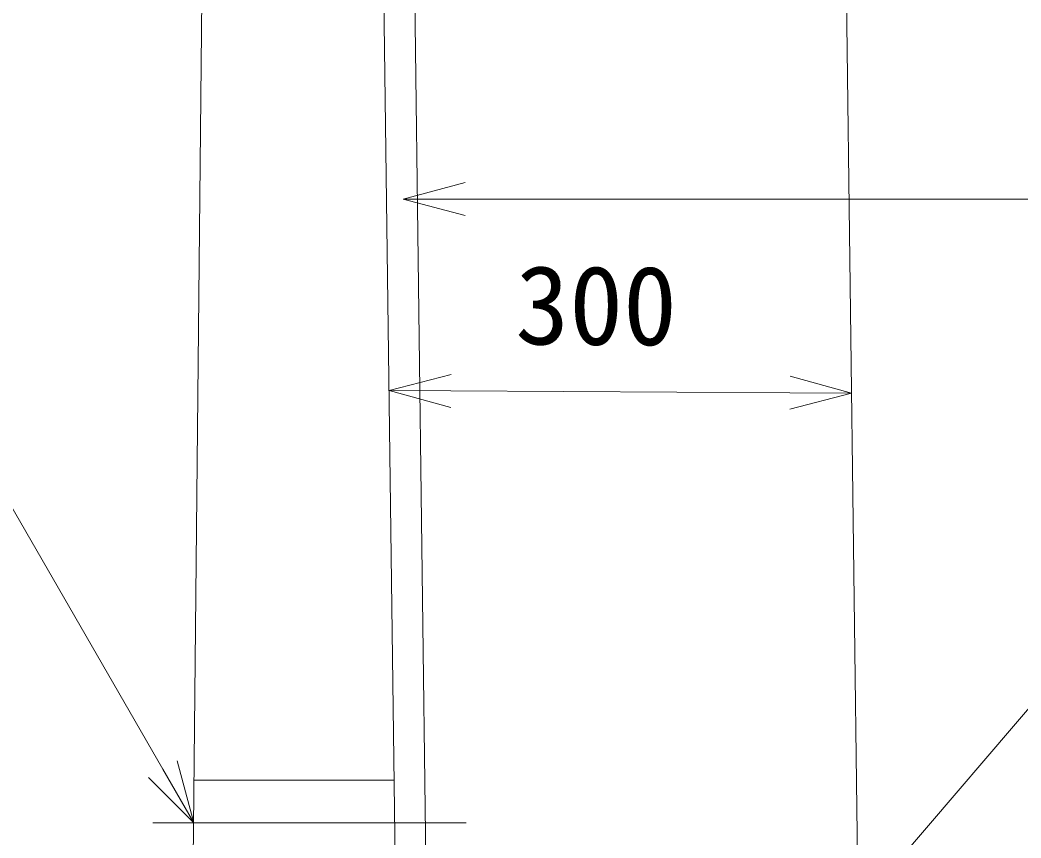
# Model space of a CAD drawing. Units: millimetres, scale not verified. Extents: x -252 to 252048, y 18866 to 78266.
# Drawn here: x 36731 to 39976, y 40706 to 43356 of the extents above; entities that cross this region are included whole.
import ezdxf
from ezdxf.enums import TextEntityAlignment as Align

# ---------------------------------------------------------------- set-up
doc = ezdxf.new("R2010")
doc.units = ezdxf.units.MM
doc.header["$LTSCALE"] = 300
for name, color, linetype, lineweight in [('0_2', 1, 'Continuous', 18), ('D-BMK', 2, 'Continuous', 18), ('D-STR', 1, 'Continuous', 18), ('D-STR-DIM', 7, 'Continuous', 18), ('D-STR-HTXT', 7, 'Continuous', 18)]:
    doc.layers.add(name, color=color, linetype=linetype, lineweight=lineweight)
doc.styles.add('ＭＳ ゴシック', font='')
doc.styles.get('ＭＳ ゴシック').set_extended_font_data('MS Gothic')

msp = doc.modelspace()

# ---------------------------------------------------------------- linework, layer by layer
at = {"layer": '0_2'}
for p, q in [((37973.5, 42776.1), (38173.5, 42829.7)), ((38173.5, 42722.6), (37973.5, 42776.1)), ((37973.5, 42776.1), (38173.5, 42776.1)), ((37927.9, 42155.4), (38128.2, 42207.9)), ((39227.2, 42202.1), (39426.9, 42147.5)), ((38127.6, 42100.8), (37927.9, 42155.4)), ((37927.9, 42155.4), (38127.9, 42154.4)), ((39426.9, 42147.5), (39226.6, 42094.9)), ((39426.9, 42147.5), (39226.9, 42148.5)), ((37293.9, 40755.1), (37240.3, 40955.1)), ((37293.9, 40755.1), (37193.9, 40928.3)), ((37147.4, 40901.5), (37293.9, 40755.1))]:
    msp.add_line(p, q, dxfattribs=at)
at = {"layer": 'D-BMK'}
msp.add_line((38177.6, 40755.1), (37161.6, 40755.1), dxfattribs=at)
at = {"layer": 'D-STR'}
for p, q in [((37258.9, 37255.1), (37348.9, 46255.1)), ((37972.9, 38655.1), (37887.9, 45155.1)), ((37987.9, 45155.1), (38072.9, 38655.1)), ((39468.7, 38905.1), (39388.1, 45155.1)), ((37295.2, 40892.6), (37943.6, 40892.6))]:
    msp.add_line(p, q, dxfattribs=at)
at = {"layer": 'D-STR-DIM'}
msp.add_line((39226.9, 42148.5), (38127.9, 42154.4), dxfattribs=at)
at = {"layer": 'D-STR-HTXT'}
for p, q in [((38173.5, 42776.1), (42355.9, 42776.1)), ((37193.9, 40928.3), (36450.5, 42215.9)), ((39235.9, 40233.2), (40243.7, 41409.1))]:
    msp.add_line(p, q, dxfattribs=at)

# ---------------------------------------------------------------- texts
at = {"layer": 'D-STR-DIM', "color": 1, "style": 'ＭＳ ゴシック'}
msp.add_text('300', height=256.6, rotation=359.697, dxfattribs=at).set_placement((38335.8, 42228.3), align=Align.BOTTOM_LEFT)

doc.saveas('drawing.dxf')
